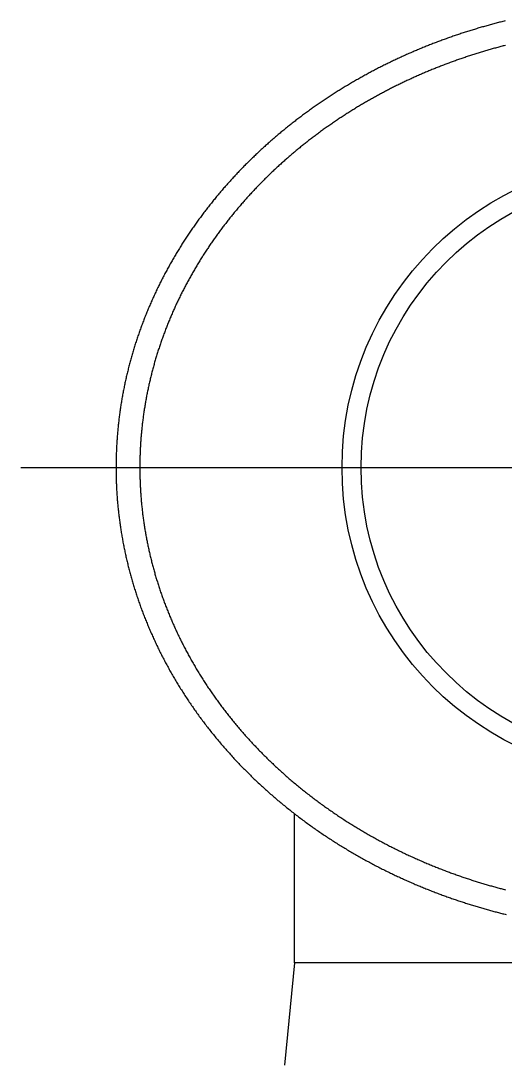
# Model space of a CAD drawing. Extents: x -57 to 65, y -56 to 12.
# Drawn here: x 38.01 to 48.19, y -12.55 to 9.38 of the extents above; entities that cross this region are included whole.
import ezdxf

# ---------------------------------------------------------------- set-up
doc = ezdxf.new("R2010")
doc.units = 0
doc.linetypes.add('CENTER', pattern=[50.8, 31.75, -6.35, 6.35, -6.35])
doc.layers.get('0').update_dxf_attribs({"linetype": 'CONTINUOUS'})
doc.layers.add('CENTER', color=1, linetype='CENTER')

msp = doc.modelspace()

# ---------------------------------------------------------------- linework, layer by layer
at = {"color": 7, "linetype": 'CONTINUOUS'}
for p, q in [((43.758503, -10.4), (43.758503, -7.267221)), ((43.758503, -10.4), (43.551978, -12.547856)), ((58.758503, -10.4), (43.758503, -10.4))]:
    msp.add_line(p, q, dxfattribs=at)
at = {"color": 7}
for points in [[(48.1893, 9.38014, 0), (48.1651, 9.37418, 0), (48.141, 9.36816, 0), (48.1168, 9.3621, 0), (48.0927, 9.35599, 0), (48.0685, 9.34984, 0), (48.0444, 9.34363, 0), (48.0203, 9.33738, 0), (47.9962, 9.33108, 0), (47.9721, 9.32473, 0), (47.9481, 9.31833, 0), (47.924, 9.31189, 0), (47.9, 9.30539, 0), (47.8759, 9.29885, 0), (47.8519, 9.29227, 0), (47.8279, 9.28563, 0), (47.8039, 9.27895, 0), (47.78, 9.27221, 0), (47.756, 9.26543, 0), (47.732, 9.25861, 0), (47.7081, 9.25173, 0), (47.6842, 9.24481, 0), (47.6602, 9.23784, 0), (47.6363, 9.23082, 0), (47.6125, 9.22375, 0), (47.5886, 9.21664, 0), (47.5647, 9.20947, 0), (47.5409, 9.20226, 0), (47.517, 9.19501, 0), (47.4932, 9.1877, 0), (47.4694, 9.18035, 0), (47.4456, 9.17294, 0), (47.4218, 9.16549, 0), (47.3981, 9.158, 0), (47.3743, 9.15045, 0), (47.3506, 9.14286, 0), (47.3269, 9.13521, 0), (47.3032, 9.12752, 0), (47.2795, 9.11979, 0), (47.2558, 9.112, 0), (47.2321, 9.10417, 0), (47.2085, 9.09629, 0), (47.1849, 9.08836, 0), (47.1613, 9.08038, 0), (47.1377, 9.07235, 0), (47.1141, 9.06428, 0), (47.0905, 9.05616, 0), (47.0669, 9.04799, 0), (47.0434, 9.03977, 0), (47.0199, 9.03151, 0), (46.9964, 9.02319, 0), (46.9729, 9.01483, 0), (46.9494, 9.00642, 0), (46.9259, 8.99796, 0), (46.9025, 8.98946, 0), (46.8791, 8.9809, 0), (46.8557, 8.9723, 0), (46.8323, 8.96365, 0), (46.8089, 8.95496, 0), (46.7855, 8.94621, 0), (46.7622, 8.93741, 0), (46.7389, 8.92857, 0), (46.7155, 8.91968, 0), (46.6922, 8.91074, 0), (46.669, 8.90176, 0), (46.6457, 8.89272, 0), (46.6225, 8.88364, 0), (46.5992, 8.87451, 0), (46.576, 8.86533, 0), (46.5528, 8.8561, 0), (46.5297, 8.84682, 0), (46.5065, 8.8375, 0), (46.4834, 8.82812, 0), (46.4602, 8.8187, 0), (46.4371, 8.80923, 0), (46.414, 8.79972, 0), (46.391, 8.79015, 0), (46.3679, 8.78054, 0), (46.3449, 8.77087, 0), (46.3219, 8.76116, 0), (46.2989, 8.7514, 0), (46.2759, 8.7416, 0), (46.253, 8.73174, 0), (46.23, 8.72184, 0), (46.2071, 8.71188, 0), (46.1842, 8.70188, 0), (46.1613, 8.69183, 0), (46.1385, 8.68174, 0), (46.1156, 8.67159, 0), (46.0928, 8.6614, 0), (46.07, 8.65115, 0), (46.0472, 8.64086, 0), (46.0245, 8.63052, 0), (46.0017, 8.62014, 0), (45.979, 8.6097, 0), (45.9563, 8.59922, 0), (45.9336, 8.58868, 0), (45.911, 8.5781, 0), (45.8883, 8.56747, 0), (45.8657, 8.55679, 0), (45.8431, 8.54606, 0), (45.8205, 8.53529, 0), (45.798, 8.52446, 0), (45.7754, 8.51359, 0), (45.7529, 8.50267, 0), (45.7304, 8.4917, 0), (45.708, 8.48068, 0), (45.6855, 8.46962, 0), (45.6631, 8.4585, 0), (45.6407, 8.44734, 0), (45.6183, 8.43613, 0), (45.5959, 8.42486, 0), (45.5736, 8.41355, 0), (45.5513, 8.4022, 0), (45.529, 8.39079, 0), (45.5067, 8.37933, 0), (45.4844, 8.36783, 0), (45.4622, 8.35628, 0), (45.44, 8.34468, 0), (45.4178, 8.33303, 0), (45.3956, 8.32133, 0), (45.3735, 8.30958, 0), (45.3514, 8.29779, 0), (45.3293, 8.28594, 0), (45.3072, 8.27405, 0), (45.2852, 8.26211, 0), (45.2632, 8.25012, 0), (45.2412, 8.23808, 0), (45.2192, 8.22599, 0), (45.1972, 8.21385, 0), (45.1753, 8.20167, 0), (45.1534, 8.18943, 0), (45.1315, 8.17715, 0), (45.1097, 8.16482, 0), (45.0878, 8.15244, 0), (45.066, 8.14002, 0), (45.0443, 8.12754, 0), (45.0225, 8.11502, 0), (45.0008, 8.10245, 0), (44.9791, 8.08983, 0), (44.9574, 8.07716, 0), (44.9358, 8.06444, 0), (44.9142, 8.05168, 0), (44.8926, 8.03887, 0), (44.871, 8.02601, 0), (44.8495, 8.0131, 0), (44.828, 8.00014, 0), (44.8065, 7.98714, 0), (44.785, 7.97409, 0), (44.7636, 7.96099, 0), (44.7422, 7.94784, 0), (44.7208, 7.93465, 0), (44.6995, 7.9214, 0), (44.6782, 7.90811, 0), (44.6569, 7.89477, 0), (44.6356, 7.88139, 0), (44.6144, 7.86796, 0), (44.5932, 7.85447, 0), (44.572, 7.84095, 0), (44.5509, 7.82737, 0), (44.5297, 7.81375, 0), (44.5087, 7.80007, 0), (44.4876, 7.78636, 0), (44.4666, 7.77259, 0), (44.4456, 7.75878, 0), (44.4246, 7.74491, 0), (44.4037, 7.73101, 0), (44.3828, 7.71705, 0), (44.3619, 7.70305, 0), (44.3411, 7.689, 0), (44.3203, 7.6749, 0), (44.2995, 7.66076, 0), (44.2787, 7.64657, 0), (44.258, 7.63233, 0), (44.2373, 7.61804, 0), (44.2167, 7.60371, 0), (44.196, 7.58933, 0), (44.1754, 7.5749, 0), (44.1549, 7.56043, 0), (44.1344, 7.54591, 0), (44.1139, 7.53134, 0), (44.0934, 7.51673, 0), (44.073, 7.50207, 0), (44.0526, 7.48736, 0), (44.0322, 7.47261, 0), (44.0119, 7.45781, 0), (43.9916, 7.44296, 0), (43.9713, 7.42807, 0), (43.9511, 7.41313, 0), (43.9309, 7.39814, 0), (43.9107, 7.38311, 0), (43.8906, 7.36803, 0), (43.8705, 7.3529, 0), (43.8505, 7.33773, 0), (43.8304, 7.32251, 0), (43.8105, 7.30724, 0), (43.7905, 7.29193, 0), (43.7706, 7.27657, 0), (43.7507, 7.26117, 0), (43.7309, 7.24572, 0), (43.711, 7.23022, 0), (43.6913, 7.21468, 0), (43.6715, 7.19909, 0), (43.6518, 7.18345, 0), (43.6322, 7.16777, 0), (43.6125, 7.15205, 0), (43.5929, 7.13627, 0), (43.5734, 7.12045, 0), (43.5538, 7.10459, 0), (43.5344, 7.08868, 0), (43.5149, 7.07272, 0), (43.4955, 7.05672, 0), (43.4761, 7.04068, 0), (43.4568, 7.02458, 0), (43.4375, 7.00845, 0), (43.4182, 6.99226, 0), (43.399, 6.97603, 0), (43.3798, 6.95976, 0), (43.3607, 6.94344, 0), (43.3416, 6.92708, 0), (43.3225, 6.91067, 0), (43.3035, 6.89421, 0), (43.2845, 6.87771, 0), (43.2655, 6.86116, 0), (43.2466, 6.84457, 0), (43.2277, 6.82794, 0), (43.2089, 6.81126, 0), (43.1901, 6.79453, 0), (43.1713, 6.77776, 0), (43.1526, 6.76095, 0), (43.1339, 6.74409, 0), (43.1153, 6.72718, 0), (43.0967, 6.71023, 0), (43.0782, 6.69324, 0), (43.0596, 6.6762, 0), (43.0412, 6.65911, 0), (43.0227, 6.64199, 0), (43.0043, 6.62481, 0), (42.986, 6.6076, 0), (42.9677, 6.59033, 0), (42.9494, 6.57303, 0), (42.9312, 6.55568, 0), (42.913, 6.53828, 0), (42.8948, 6.52084, 0), (42.8767, 6.50336, 0), (42.8587, 6.48583, 0), (42.8406, 6.46826, 0), (42.8227, 6.45065, 0), (42.8047, 6.43299, 0), (42.7868, 6.41528, 0), (42.769, 6.39753, 0), (42.7512, 6.37974, 0), (42.7334, 6.36191, 0), (42.7157, 6.34403, 0), (42.698, 6.3261, 0), (42.6804, 6.30814, 0), (42.6628, 6.29013, 0), (42.6452, 6.27207, 0), (42.6277, 6.25397, 0), (42.6103, 6.23583, 0), (42.5929, 6.21765, 0), (42.5755, 6.19942, 0), (42.5582, 6.18115, 0), (42.5409, 6.16283, 0), (42.5237, 6.14447, 0), (42.5065, 6.12607, 0), (42.4893, 6.10762, 0), (42.4722, 6.08913, 0), (42.4552, 6.0706, 0), (42.4381, 6.05203, 0), (42.4212, 6.03341, 0), (42.4043, 6.01475, 0), (42.3874, 5.99604, 0), (42.3706, 5.9773, 0), (42.3538, 5.95851, 0), (42.337, 5.93967, 0), (42.3203, 5.92079, 0), (42.3037, 5.90188, 0), (42.2871, 5.88291, 0), (42.2706, 5.86391, 0), (42.2541, 5.84486, 0), (42.2376, 5.82577, 0), (42.2212, 5.80664, 0), (42.2048, 5.78746, 0), (42.1885, 5.76824, 0), (42.1722, 5.74898, 0), (42.156, 5.72968, 0), (42.1399, 5.71033, 0), (42.1237, 5.69094, 0), (42.1077, 5.67151, 0), (42.0916, 5.65204, 0), (42.0756, 5.63252, 0), (42.0597, 5.61296, 0), (42.0438, 5.59336, 0), (42.028, 5.57372, 0), (42.0122, 5.55403, 0), (41.9965, 5.53431, 0), (41.9808, 5.51454, 0), (41.9652, 5.49472, 0), (41.9496, 5.47487, 0), (41.934, 5.45498, 0), (41.9185, 5.43504, 0), (41.9031, 5.41506, 0), (41.8877, 5.39504, 0), (41.8724, 5.37497, 0), (41.8571, 5.35487, 0), (41.8419, 5.33472, 0), (41.8267, 5.31453, 0), (41.8115, 5.2943, 0), (41.7965, 5.27403, 0), (41.7814, 5.25371, 0), (41.7664, 5.23336, 0), (41.7515, 5.21296, 0), (41.7366, 5.19252, 0), (41.7218, 5.17204, 0), (41.707, 5.15152, 0), (41.6923, 5.13095, 0), (41.6776, 5.11035, 0), (41.663, 5.0897, 0), (41.6484, 5.06902, 0), (41.6339, 5.04829, 0), (41.6195, 5.02752, 0), (41.605, 5.0067, 0), (41.5907, 4.98585, 0), (41.5764, 4.96496, 0), (41.5621, 4.94402, 0), (41.5479, 4.92305, 0), (41.5338, 4.90203, 0), (41.5197, 4.88097, 0), (41.5057, 4.85987, 0), (41.4917, 4.83873, 0), (41.4777, 4.81755, 0), (41.4639, 4.79633, 0), (41.45, 4.77507, 0), (41.4363, 4.75376, 0), (41.4226, 4.73242, 0), (41.4089, 4.71103, 0), (41.3953, 4.68961, 0), (41.3818, 4.66814, 0), (41.3683, 4.64664, 0), (41.3548, 4.62509, 0), (41.3414, 4.6035, 0), (41.3281, 4.58187, 0), (41.3149, 4.56021, 0), (41.3016, 4.5385, 0), (41.2885, 4.51676, 0), (41.2754, 4.49497, 0), (41.2624, 4.47315, 0), (41.2494, 4.45129, 0), (41.2365, 4.42939, 0), (41.2236, 4.40745, 0), (41.2108, 4.38547, 0), (41.198, 4.36345, 0), (41.1853, 4.3414, 0), (41.1727, 4.31931, 0), (41.1601, 4.29718, 0), (41.1476, 4.27502, 0), (41.1352, 4.25281, 0), (41.1228, 4.23057, 0), (41.1104, 4.2083, 0), (41.0982, 4.18599, 0), (41.0859, 4.16364, 0), (41.0738, 4.14125, 0), (41.0617, 4.11883, 0), (41.0496, 4.09637, 0), (41.0377, 4.07388, 0), (41.0258, 4.05135, 0), (41.0139, 4.02879, 0), (41.0021, 4.00619, 0), (40.9904, 3.98355, 0), (40.9787, 3.96088, 0), (40.9671, 3.93818, 0), (40.9556, 3.91544, 0), (40.9441, 3.89267, 0), (40.9327, 3.86986, 0), (40.9213, 3.84702, 0), (40.91, 3.82415, 0), (40.8988, 3.80124, 0), (40.8876, 3.7783, 0), (40.8765, 3.75533, 0), (40.8655, 3.73232, 0), (40.8545, 3.70928, 0), (40.8436, 3.68621, 0), (40.8327, 3.66311, 0), (40.8219, 3.63997, 0), (40.8112, 3.6168, 0), (40.8006, 3.5936, 0), (40.79, 3.57037, 0), (40.7794, 3.54711, 0), (40.769, 3.52381, 0), (40.7586, 3.50048, 0), (40.7483, 3.47713, 0), (40.738, 3.45374, 0), (40.7278, 3.43032, 0), (40.7177, 3.40687, 0), (40.7076, 3.38339, 0), (40.6976, 3.35988, 0), (40.6877, 3.33634, 0), (40.6778, 3.31278, 0), (40.668, 3.28918, 0), (40.6583, 3.26555, 0), (40.6486, 3.24189, 0), (40.639, 3.21821, 0), (40.6295, 3.19449, 0), (40.62, 3.17075, 0), (40.6106, 3.14698, 0), (40.6013, 3.12318, 0), (40.592, 3.09935, 0), (40.5829, 3.0755, 0), (40.5737, 3.05162, 0), (40.5647, 3.02771, 0), (40.5557, 3.00378, 0), (40.5468, 2.97982, 0), (40.538, 2.95583, 0), (40.5292, 2.93181, 0), (40.5205, 2.90778, 0), (40.5118, 2.88371, 0), (40.5033, 2.85962, 0), (40.4948, 2.83551, 0), (40.4864, 2.81137, 0), (40.478, 2.7872, 0), (40.4697, 2.76301, 0), (40.4615, 2.7388, 0), (40.4534, 2.71456, 0), (40.4453, 2.6903, 0), (40.4373, 2.66602, 0), (40.4294, 2.64171, 0), (40.4215, 2.61738, 0), (40.4137, 2.59303, 0), (40.406, 2.56865, 0), (40.3983, 2.54426, 0), (40.3908, 2.51984, 0), (40.3833, 2.49539, 0), (40.3758, 2.47093, 0), (40.3685, 2.44645, 0), (40.3612, 2.42194, 0), (40.354, 2.39742, 0), (40.3468, 2.37287, 0), (40.3397, 2.3483, 0), (40.3327, 2.32371, 0), (40.3258, 2.29911, 0), (40.3189, 2.27448, 0), (40.3122, 2.24983, 0), (40.3055, 2.22517, 0), (40.2988, 2.20048, 0), (40.2922, 2.17578, 0), (40.2858, 2.15106, 0), (40.2793, 2.12632, 0), (40.273, 2.10156, 0), (40.2667, 2.07678, 0), (40.2605, 2.05199, 0), (40.2544, 2.02718, 0), (40.2483, 2.00235, 0), (40.2423, 1.9775, 0), (40.2364, 1.95264, 0), (40.2306, 1.92776, 0), (40.2249, 1.90287, 0), (40.2192, 1.87796, 0), (40.2136, 1.85303, 0), (40.208, 1.82809, 0), (40.2026, 1.80313, 0), (40.1972, 1.77816, 0), (40.1919, 1.75317, 0), (40.1866, 1.72817, 0), (40.1815, 1.70315, 0), (40.1764, 1.67812, 0), (40.1714, 1.65308, 0), (40.1664, 1.62802, 0), (40.1616, 1.60295, 0), (40.1568, 1.57787, 0), (40.1521, 1.55277, 0), (40.1475, 1.52766, 0), (40.1429, 1.50254, 0), (40.1384, 1.47741, 0), (40.134, 1.45227, 0), (40.1297, 1.42711, 0), (40.1254, 1.40194, 0), (40.1212, 1.37676, 0), (40.1171, 1.35158, 0), (40.1131, 1.32637, 0), (40.1092, 1.30116, 0), (40.1053, 1.27594, 0), (40.1015, 1.25071, 0), (40.0977, 1.22547, 0), (40.0941, 1.20022, 0), (40.0905, 1.17496, 0), (40.087, 1.14969, 0), (40.0836, 1.12441, 0), (40.0802, 1.09912, 0), (40.077, 1.07382, 0), (40.0738, 1.04852, 0), (40.0707, 1.02321, 0), (40.0676, 0.997886, 0), (40.0646, 0.972557, 0), (40.0618, 0.94722, 0), (40.0589, 0.921876, 0), (40.0562, 0.896525, 0), (40.0535, 0.871167, 0), (40.051, 0.845803, 0), (40.0484, 0.820431, 0), (40.046, 0.795054, 0), (40.0436, 0.76967, 0), (40.0414, 0.74428, 0), (40.0392, 0.718885, 0), (40.037, 0.693484, 0), (40.035, 0.668078, 0), (40.033, 0.642667, 0), (40.0311, 0.617251, 0), (40.0293, 0.591831, 0), (40.0275, 0.566406, 0), (40.0259, 0.540977, 0), (40.0243, 0.515544, 0), (40.0227, 0.490107, 0), (40.0213, 0.464666, 0), (40.0199, 0.439223, 0), (40.0187, 0.413776, 0), (40.0174, 0.388326, 0), (40.0163, 0.362873, 0), (40.0153, 0.337418, 0), (40.0143, 0.311961, 0), (40.0134, 0.286501, 0), (40.0125, 0.26104, 0), (40.0118, 0.235577, 0), (40.0111, 0.210113, 0), (40.0105, 0.184647, 0), (40.01, 0.15918, 0), (40.0096, 0.133713, 0), (40.0092, 0.108245, 0), (40.0089, 0.082776, 0), (40.0087, 0.057307, 0), (40.0086, 0.031838, 0), (40.0085, 0.006368, 0), (40.0085, -0.019102, 0), (40.0086, -0.044572, 0), (40.0088, -0.070042, 0), (40.009, -0.095511, 0), (40.0094, -0.120981, 0), (40.0098, -0.14645, 0), (40.0102, -0.171919, 0), (40.0108, -0.197388, 0), (40.0114, -0.222856, 0), (40.0121, -0.248323, 0), (40.0129, -0.27379, 0), (40.0138, -0.299255, 0), (40.0147, -0.32472, 0), (40.0157, -0.350184, 0), (40.0168, -0.375647, 0), (40.018, -0.401108, 0), (40.0193, -0.426568, 0), (40.0206, -0.452027, 0), (40.022, -0.477484, 0), (40.0235, -0.50294, 0), (40.025, -0.528394, 0), (40.0267, -0.553846, 0), (40.0284, -0.579297, 0), (40.0301, -0.604745, 0), (40.032, -0.630192, 0), (40.0339, -0.655636, 0), (40.036, -0.681078, 0), (40.0381, -0.706518, 0), (40.0402, -0.731955, 0), (40.0425, -0.75739, 0), (40.0448, -0.782822, 0), (40.0472, -0.808252, 0), (40.0497, -0.833679, 0), (40.0522, -0.859103, 0), (40.0549, -0.884524, 0), (40.0576, -0.909941, 0), (40.0604, -0.935356, 0), (40.0632, -0.960768, 0), (40.0662, -0.986176, 0), (40.0692, -1.01158, 0), (40.0723, -1.03698, 0), (40.0755, -1.06238, 0), (40.0787, -1.08777, 0), (40.0821, -1.11316, 0), (40.0855, -1.13855, 0), (40.0889, -1.16393, 0), (40.0925, -1.18931, 0), (40.0961, -1.21468, 0), (40.0999, -1.24005, 0), (40.1037, -1.26542, 0), (40.1075, -1.29078, 0), (40.1115, -1.31614, 0), (40.1155, -1.34149, 0), (40.1196, -1.36683, 0), (40.1238, -1.39218, 0), (40.128, -1.41751, 0), (40.1324, -1.44285, 0), (40.1368, -1.46817, 0), (40.1413, -1.4935, 0), (40.1458, -1.51881, 0), (40.1505, -1.54412, 0), (40.1552, -1.56943, 0), (40.16, -1.59473, 0), (40.1649, -1.62002, 0), (40.1698, -1.64531, 0), (40.1749, -1.67059, 0), (40.18, -1.69587, 0), (40.1852, -1.72114, 0), (40.1904, -1.7464, 0), (40.1958, -1.77166, 0), (40.2012, -1.79691, 0), (40.2067, -1.82216, 0), (40.2123, -1.84739, 0), (40.2179, -1.87262, 0), (40.2237, -1.89784, 0), (40.2295, -1.92306, 0), (40.2354, -1.94827, 0), (40.2414, -1.97347, 0), (40.2474, -1.99866, 0), (40.2535, -2.02384, 0), (40.2597, -2.04902, 0), (40.266, -2.07419, 0), (40.2724, -2.09935, 0), (40.2788, -2.1245, 0), (40.2853, -2.14964, 0), (40.2919, -2.17478, 0), (40.2986, -2.1999, 0), (40.3054, -2.22502, 0), (40.3122, -2.25013, 0), (40.3191, -2.27523, 0), (40.3261, -2.30032, 0), (40.3331, -2.3254, 0), (40.3403, -2.35047, 0), (40.3475, -2.37553, 0), (40.3548, -2.40058, 0), (40.3622, -2.42563, 0), (40.3697, -2.45066, 0), (40.3772, -2.47568, 0), (40.3848, -2.50069, 0), (40.3925, -2.52569, 0), (40.4003, -2.55068, 0), (40.4081, -2.57566, 0), (40.4161, -2.60063, 0), (40.4241, -2.62559, 0), (40.4322, -2.65054, 0), (40.4403, -2.67547, 0), (40.4486, -2.7004, 0), (40.4569, -2.72531, 0), (40.4653, -2.75021, 0), (40.4738, -2.7751, 0), (40.4824, -2.79998, 0), (40.491, -2.82485, 0), (40.4997, -2.8497, 0), (40.5086, -2.87455, 0), (40.5174, -2.89938, 0), (40.5264, -2.92419, 0), (40.5354, -2.949, 0), (40.5446, -2.97379, 0), (40.5538, -2.99857, 0), (40.563, -3.02334, 0), (40.5724, -3.04809, 0), (40.5818, -3.07283, 0), (40.5913, -3.09756, 0), (40.6009, -3.12227, 0), (40.6106, -3.14697, 0), (40.6204, -3.17166, 0), (40.6302, -3.19633, 0), (40.6401, -3.22098, 0), (40.6501, -3.24563, 0), (40.6602, -3.27025, 0), (40.6703, -3.29487, 0), (40.6806, -3.31946, 0), (40.6909, -3.34405, 0), (40.7013, -3.36861, 0), (40.7118, -3.39317, 0), (40.7223, -3.4177, 0), (40.7329, -3.44222, 0), (40.7437, -3.46673, 0), (40.7545, -3.49121, 0), (40.7653, -3.51569, 0), (40.7763, -3.54014, 0), (40.7873, -3.56458, 0), (40.7984, -3.589, 0), (40.8096, -3.61341, 0), (40.8209, -3.6378, 0), (40.8322, -3.66217, 0), (40.8437, -3.68652, 0), (40.8552, -3.71086, 0), (40.8668, -3.73517, 0), (40.8784, -3.75947, 0), (40.8902, -3.78375, 0), (40.902, -3.80802, 0), (40.9139, -3.83226, 0), (40.9259, -3.85649, 0), (40.938, -3.8807, 0), (40.9502, -3.90489, 0), (40.9624, -3.92905, 0), (40.9747, -3.9532, 0), (40.9871, -3.97733, 0), (40.9996, -4.00145, 0), (41.0121, -4.02554, 0), (41.0248, -4.04961, 0), (41.0375, -4.07366, 0), (41.0503, -4.09769, 0), (41.0632, -4.1217, 0), (41.0761, -4.14569, 0), (41.0892, -4.16966, 0), (41.1023, -4.19361, 0), (41.1155, -4.21753, 0), (41.1288, -4.24144, 0), (41.1421, -4.26532, 0), (41.1556, -4.28918, 0), (41.1691, -4.31302, 0), (41.1827, -4.33684, 0), (41.1964, -4.36064, 0), (41.2101, -4.38441, 0), (41.224, -4.40817, 0), (41.2379, -4.43189, 0), (41.2519, -4.4556, 0), (41.266, -4.47929, 0), (41.2802, -4.50295, 0), (41.2944, -4.52659, 0), (41.3088, -4.55021, 0), (41.3232, -4.57381, 0), (41.3377, -4.59738, 0), (41.3523, -4.62093, 0), (41.3669, -4.64446, 0), (41.3817, -4.66796, 0), (41.3965, -4.69144, 0), (41.4114, -4.7149, 0), (41.4264, -4.73833, 0), (41.4415, -4.76173, 0), (41.4566, -4.78511, 0), (41.4719, -4.80847, 0), (41.4872, -4.83179, 0), (41.5026, -4.85509, 0), (41.518, -4.87837, 0), (41.5336, -4.90161, 0), (41.5492, -4.92483, 0), (41.5649, -4.94802, 0), (41.5807, -4.97118, 0), (41.5966, -4.99431, 0), (41.6126, -5.01742, 0), (41.6286, -5.04049, 0), (41.6447, -5.06353, 0), (41.6609, -5.08655, 0), (41.6772, -5.10953, 0), (41.6935, -5.13248, 0), (41.7099, -5.15541, 0), (41.7264, -5.1783, 0), (41.743, -5.20115, 0), (41.7597, -5.22398, 0), (41.7764, -5.24677, 0), (41.7932, -5.26953, 0), (41.8101, -5.29226, 0), (41.8271, -5.31495, 0), (41.8441, -5.33761, 0), (41.8613, -5.36023, 0), (41.8785, -5.38282, 0), (41.8957, -5.40538, 0), (41.9131, -5.4279, 0), (41.9305, -5.45038, 0), (41.948, -5.47283, 0), (41.9656, -5.49524, 0), (41.9833, -5.51761, 0), (42.001, -5.53995, 0), (42.0188, -5.56225, 0), (42.0367, -5.58451, 0), (42.0547, -5.60673, 0), (42.0727, -5.62891, 0), (42.0908, -5.65106, 0), (42.109, -5.67316, 0), (42.1273, -5.69523, 0), (42.1456, -5.71726, 0), (42.1641, -5.73924, 0), (42.1826, -5.76119, 0), (42.2011, -5.78309, 0), (42.2198, -5.80495, 0), (42.2385, -5.82677, 0), (42.2572, -5.84855, 0), (42.2761, -5.87028, 0), (42.295, -5.89197, 0), (42.314, -5.91361, 0), (42.3331, -5.9352, 0), (42.3522, -5.95675, 0), (42.3715, -5.97826, 0), (42.3907, -5.99972, 0), (42.4101, -6.02113, 0), (42.4295, -6.04249, 0), (42.449, -6.06381, 0), (42.4685, -6.08508, 0), (42.4882, -6.1063, 0), (42.5079, -6.12748, 0), (42.5276, -6.1486, 0), (42.5474, -6.16968, 0), (42.5673, -6.1907, 0), (42.5873, -6.21168, 0), (42.6073, -6.23261, 0), (42.6274, -6.25349, 0), (42.6476, -6.27431, 0), (42.6678, -6.29509, 0), (42.6881, -6.31581, 0), (42.7084, -6.33648, 0), (42.7288, -6.35711, 0), (42.7493, -6.37767, 0), (42.7698, -6.39819, 0), (42.7904, -6.41865, 0), (42.8111, -6.43906, 0), (42.8318, -6.45942, 0), (42.8525, -6.47972, 0), (42.8734, -6.49997, 0), (42.8943, -6.52017, 0), (42.9152, -6.54031, 0), (42.9363, -6.56039, 0), (42.9573, -6.58042, 0), (42.9785, -6.60039, 0), (42.9997, -6.62031, 0), (43.0209, -6.64017, 0), (43.0422, -6.65998, 0), (43.0636, -6.67972, 0), (43.085, -6.69941, 0), (43.1065, -6.71904, 0), (43.128, -6.73862, 0), (43.1496, -6.75813, 0), (43.1712, -6.77759, 0), (43.1929, -6.79699, 0), (43.2147, -6.81633, 0), (43.2365, -6.83561, 0), (43.2583, -6.85482, 0), (43.2802, -6.87398, 0), (43.3022, -6.89308, 0), (43.3242, -6.91212, 0), (43.3463, -6.93109, 0), (43.3684, -6.95001, 0), (43.3905, -6.96886, 0), (43.4128, -6.98765, 0), (43.435, -7.00638, 0), (43.4573, -7.02504, 0), (43.4797, -7.04364, 0), (43.5021, -7.06218, 0), (43.5246, -7.08065, 0), (43.5471, -7.09906, 0), (43.5696, -7.11741, 0), (43.5922, -7.13569, 0), (43.6149, -7.15391, 0), (43.6376, -7.17207, 0), (43.6603, -7.19016, 0), (43.6831, -7.20818, 0), (43.7059, -7.22614, 0), (43.7288, -7.24404, 0), (43.7517, -7.26187, 0), (43.7746, -7.27964, 0), (43.7976, -7.29734, 0), (43.8207, -7.31497, 0), (43.8438, -7.33254, 0), (43.8669, -7.35005, 0), (43.89, -7.36749, 0), (43.9132, -7.38486, 0), (43.9365, -7.40217, 0), (43.9597, -7.41941, 0), (43.983, -7.43658, 0), (44.0064, -7.45369, 0), (44.0298, -7.47073, 0), (44.0532, -7.48771, 0), (44.0767, -7.50461, 0), (44.1002, -7.52146, 0), (44.1237, -7.53823, 0), (44.1473, -7.55494, 0), (44.1709, -7.57157, 0), (44.1945, -7.58815, 0), (44.2182, -7.60465, 0), (44.2419, -7.62109, 0), (44.2656, -7.63745, 0), (44.2893, -7.65375, 0), (44.3131, -7.66999, 0), (44.337, -7.68615, 0), (44.3608, -7.70224, 0), (44.3847, -7.71827, 0), (44.4086, -7.73423, 0), (44.4326, -7.75011, 0), (44.4565, -7.76593, 0), (44.4805, -7.78168, 0), (44.5045, -7.79736, 0), (44.5286, -7.81297, 0), (44.5527, -7.82852, 0), (44.5768, -7.84399, 0), (44.6009, -7.85939, 0), (44.6251, -7.87472, 0), (44.6492, -7.88998, 0), (44.6734, -7.90517, 0), (44.6977, -7.92029, 0), (44.7219, -7.93534, 0), (44.7462, -7.95032, 0), (44.7705, -7.96523, 0), (44.7948, -7.98007, 0), (44.8191, -7.99483, 0), (44.8435, -8.00953, 0), (44.8679, -8.02415, 0), (44.8923, -8.0387, 0), (44.9167, -8.05318, 0), (44.9411, -8.06759, 0), (44.9656, -8.08193, 0), (44.99, -8.09619, 0), (45.0145, -8.11039, 0), (45.039, -8.12451, 0), (45.0635, -8.13856, 0), (45.088, -8.15254, 0), (45.1126, -8.16645, 0), (45.1371, -8.18029, 0), (45.1617, -8.19406, 0), (45.1863, -8.20776, 0), (45.2109, -8.22138, 0), (45.2355, -8.23494, 0), (45.2601, -8.24842, 0), (45.2848, -8.26184, 0), (45.3094, -8.27518, 0), (45.3341, -8.28845, 0), (45.3587, -8.30166, 0), (45.3834, -8.31479, 0), (45.4081, -8.32785, 0), (45.4328, -8.34084, 0), (45.4575, -8.35376, 0), (45.4822, -8.36662, 0), (45.5069, -8.3794, 0), (45.5317, -8.39211, 0), (45.5564, -8.40475, 0), (45.5812, -8.41732, 0), (45.6059, -8.42982, 0), (45.6307, -8.44225, 0), (45.6554, -8.45461, 0), (45.6802, -8.46691, 0), (45.705, -8.47913, 0), (45.7297, -8.49128, 0), (45.7545, -8.50337, 0), (45.7793, -8.51538, 0), (45.8041, -8.52732, 0), (45.8289, -8.5392, 0), (45.8537, -8.551, 0), (45.8784, -8.56274, 0), (45.9032, -8.57441, 0), (45.928, -8.58601, 0), (45.9528, -8.59754, 0), (45.9776, -8.609, 0), (46.0024, -8.62039, 0), (46.0272, -8.63171, 0), (46.052, -8.64296, 0), (46.0768, -8.65415, 0), (46.1016, -8.66527, 0), (46.1263, -8.67631, 0), (46.1511, -8.68729, 0), (46.1759, -8.6982, 0), (46.2007, -8.70905, 0), (46.2254, -8.71982, 0), (46.2502, -8.73052, 0), (46.275, -8.74116, 0), (46.2997, -8.75173, 0), (46.3244, -8.76223, 0), (46.3492, -8.77266, 0), (46.3739, -8.78303, 0), (46.3986, -8.79333, 0), (46.4234, -8.80355, 0), (46.4481, -8.81372, 0), (46.4728, -8.82381, 0), (46.4975, -8.83384, 0), (46.5222, -8.8438, 0), (46.5469, -8.8537, 0), (46.5715, -8.86353, 0), (46.5962, -8.8733, 0), (46.6209, -8.883, 0), (46.6456, -8.89263, 0), (46.6702, -8.9022, 0), (46.6949, -8.91171, 0), (46.7195, -8.92115, 0), (46.7441, -8.93053, 0), (46.7688, -8.93984, 0), (46.7934, -8.94908, 0), (46.818, -8.95827, 0), (46.8426, -8.96738, 0), (46.8671, -8.97644, 0), (46.8917, -8.98543, 0), (46.9162, -8.99435, 0), (46.9408, -9.00322, 0), (46.9653, -9.01201, 0), (46.9898, -9.02075, 0), (47.0143, -9.02942, 0), (47.0388, -9.03803, 0), (47.0632, -9.04657, 0), (47.0877, -9.05505, 0), (47.1121, -9.06347, 0), (47.1365, -9.07183, 0), (47.1609, -9.08012, 0), (47.1853, -9.08835, 0), (47.2096, -9.09652, 0), (47.234, -9.10463, 0), (47.2583, -9.11267, 0), (47.2826, -9.12065, 0), (47.3069, -9.12857, 0), (47.3311, -9.13643, 0), (47.3553, -9.14423, 0), (47.3795, -9.15196, 0), (47.4037, -9.15963, 0), (47.4279, -9.16725, 0), (47.452, -9.1748, 0), (47.4761, -9.18228, 0), (47.5002, -9.18971, 0), (47.5243, -9.19708, 0), (47.5483, -9.20439, 0), (47.5723, -9.21163, 0), (47.5963, -9.21882, 0), (47.6202, -9.22594, 0), (47.6441, -9.23301, 0), (47.668, -9.24001, 0), (47.6919, -9.24695, 0), (47.7157, -9.25384, 0), (47.7395, -9.26066, 0), (47.7633, -9.26743, 0), (47.787, -9.27413, 0), (47.8107, -9.28078, 0), (47.8344, -9.28736, 0), (47.858, -9.29389, 0), (47.8816, -9.30036, 0), (47.9052, -9.30677, 0), (47.9287, -9.31312, 0), (47.9522, -9.31941, 0), (47.9757, -9.32564, 0), (47.9991, -9.33182, 0), (48.0225, -9.33793, 0), (48.0459, -9.34399, 0), (48.0692, -9.34999, 0), (48.0925, -9.35593, 0), (48.1157, -9.36181, 0), (48.1389, -9.36764, 0), (48.162, -9.37341, 0), (48.1852, -9.37912, 0), (48.2082, -9.38477, 0)], [(48.1927, 8.86548, 0), (48.1695, 8.85953, 0), (48.1464, 8.85352, 0), (48.1232, 8.84747, 0), (48.1001, 8.84137, 0), (48.077, 8.83523, 0), (48.0539, 8.82904, 0), (48.0308, 8.82281, 0), (48.0077, 8.81653, 0), (47.9847, 8.8102, 0), (47.9616, 8.80383, 0), (47.9386, 8.79742, 0), (47.9156, 8.79095, 0), (47.8926, 8.78445, 0), (47.8696, 8.77789, 0), (47.8466, 8.77129, 0), (47.8236, 8.76464, 0), (47.8006, 8.75795, 0), (47.7777, 8.75121, 0), (47.7548, 8.74443, 0), (47.7319, 8.7376, 0), (47.7089, 8.73073, 0), (47.6861, 8.72381, 0), (47.6632, 8.71684, 0), (47.6403, 8.70983, 0), (47.6175, 8.70277, 0), (47.5946, 8.69566, 0), (47.5718, 8.68851, 0), (47.549, 8.68132, 0), (47.5262, 8.67407, 0), (47.5034, 8.66679, 0), (47.4807, 8.65945, 0), (47.4579, 8.65207, 0), (47.4352, 8.64465, 0), (47.4125, 8.63718, 0), (47.3898, 8.62966, 0), (47.3671, 8.6221, 0), (47.3444, 8.61449, 0), (47.3217, 8.60684, 0), (47.2991, 8.59914, 0), (47.2765, 8.59139, 0), (47.2539, 8.5836, 0), (47.2313, 8.57576, 0), (47.2087, 8.56788, 0), (47.1861, 8.55995, 0), (47.1636, 8.55197, 0), (47.141, 8.54395, 0), (47.1185, 8.53588, 0), (47.096, 8.52777, 0), (47.0735, 8.51961, 0), (47.051, 8.51141, 0), (47.0286, 8.50316, 0), (47.0061, 8.49486, 0), (46.9837, 8.48652, 0), (46.9613, 8.47813, 0), (46.9389, 8.46969, 0), (46.9165, 8.46121, 0), (46.8942, 8.45269, 0), (46.8719, 8.44411, 0), (46.8495, 8.4355, 0), (46.8272, 8.42683, 0), (46.8049, 8.41812, 0), (46.7827, 8.40937, 0), (46.7604, 8.40056, 0), (46.7382, 8.39171, 0), (46.7159, 8.38282, 0), (46.6937, 8.37388, 0), (46.6716, 8.36489, 0), (46.6494, 8.35586, 0), (46.6272, 8.34678, 0), (46.6051, 8.33766, 0), (46.583, 8.32849, 0), (46.5609, 8.31927, 0), (46.5388, 8.31001, 0), (46.5168, 8.3007, 0), (46.4947, 8.29135, 0), (46.4727, 8.28195, 0), (46.4507, 8.2725, 0), (46.4287, 8.26301, 0), (46.4068, 8.25347, 0), (46.3848, 8.24389, 0), (46.3629, 8.23426, 0), (46.341, 8.22458, 0), (46.3191, 8.21486, 0), (46.2972, 8.20509, 0), (46.2754, 8.19527, 0), (46.2536, 8.18541, 0), (46.2317, 8.17551, 0), (46.21, 8.16555, 0), (46.1882, 8.15555, 0), (46.1664, 8.14551, 0), (46.1447, 8.13542, 0), (46.123, 8.12528, 0), (46.1013, 8.1151, 0), (46.0796, 8.10487, 0), (46.058, 8.09459, 0), (46.0364, 8.08427, 0), (46.0148, 8.0739, 0), (45.9932, 8.06349, 0), (45.9716, 8.05303, 0), (45.9501, 8.04252, 0), (45.9285, 8.03197, 0), (45.907, 8.02137, 0), (45.8856, 8.01073, 0), (45.8641, 8.00004, 0), (45.8427, 7.9893, 0), (45.8213, 7.97852, 0), (45.7999, 7.96769, 0), (45.7785, 7.95681, 0), (45.7571, 7.94589, 0), (45.7358, 7.93493, 0), (45.7145, 7.92391, 0), (45.6932, 7.91285, 0), (45.672, 7.90175, 0), (45.6507, 7.89059, 0), (45.6295, 7.8794, 0), (45.6083, 7.86815, 0), (45.5872, 7.85686, 0), (45.566, 7.84552, 0), (45.5449, 7.83414, 0), (45.5238, 7.82271, 0), (45.5027, 7.81124, 0), (45.4817, 7.79972, 0), (45.4606, 7.78815, 0), (45.4396, 7.77654, 0), (45.4186, 7.76488, 0), (45.3977, 7.75317, 0), (45.3767, 7.74142, 0), (45.3558, 7.72962, 0), (45.335, 7.71778, 0), (45.3141, 7.70589, 0), (45.2933, 7.69396, 0), (45.2725, 7.68198, 0), (45.2517, 7.66995, 0), (45.2309, 7.65788, 0), (45.2102, 7.64576, 0), (45.1895, 7.6336, 0), (45.1688, 7.62139, 0), (45.1482, 7.60914, 0), (45.1275, 7.59684, 0), (45.1069, 7.5845, 0), (45.0864, 7.57211, 0), (45.0658, 7.55967, 0), (45.0453, 7.54719, 0), (45.0248, 7.53467, 0), (45.0044, 7.5221, 0), (44.9839, 7.50948, 0), (44.9635, 7.49682, 0), (44.9432, 7.48411, 0), (44.9228, 7.47136, 0), (44.9025, 7.45857, 0), (44.8822, 7.44573, 0), (44.8619, 7.43284, 0), (44.8417, 7.41991, 0), (44.8215, 7.40693, 0), (44.8013, 7.39391, 0), (44.7811, 7.38085, 0), (44.761, 7.36774, 0), (44.7409, 7.35458, 0), (44.7209, 7.34138, 0), (44.7008, 7.32814, 0), (44.6808, 7.31485, 0), (44.6609, 7.30152, 0), (44.6409, 7.28814, 0), (44.621, 7.27472, 0), (44.6011, 7.26125, 0), (44.5813, 7.24774, 0), (44.5615, 7.23418, 0), (44.5417, 7.22058, 0), (44.5219, 7.20694, 0), (44.5022, 7.19325, 0), (44.4825, 7.17952, 0), (44.4628, 7.16574, 0), (44.4432, 7.15192, 0), (44.4236, 7.13805, 0), (44.404, 7.12414, 0), (44.3845, 7.11019, 0), (44.365, 7.09619, 0), (44.3455, 7.08215, 0), (44.3261, 7.06806, 0), (44.3067, 7.05393, 0), (44.2873, 7.03976, 0), (44.2679, 7.02554, 0), (44.2486, 7.01128, 0), (44.2294, 6.99698, 0), (44.2101, 6.98263, 0), (44.1909, 6.96824, 0), (44.1717, 6.9538, 0), (44.1526, 6.93932, 0), (44.1335, 6.9248, 0), (44.1144, 6.91023, 0), (44.0954, 6.89562, 0), (44.0764, 6.88097, 0), (44.0574, 6.86627, 0), (44.0385, 6.85153, 0), (44.0196, 6.83675, 0), (44.0007, 6.82192, 0), (43.9819, 6.80705, 0), (43.9631, 6.79214, 0), (43.9443, 6.77718, 0), (43.9256, 6.76218, 0), (43.9069, 6.74714, 0), (43.8882, 6.73205, 0), (43.8696, 6.71692, 0), (43.851, 6.70175, 0), (43.8325, 6.68654, 0), (43.814, 6.67128, 0), (43.7955, 6.65598, 0), (43.7771, 6.64064, 0), (43.7587, 6.62525, 0), (43.7403, 6.60983, 0), (43.722, 6.59436, 0), (43.7037, 6.57884, 0), (43.6855, 6.56329, 0), (43.6672, 6.54769, 0), (43.6491, 6.53205, 0), (43.6309, 6.51637, 0), (43.6128, 6.50065, 0), (43.5948, 6.48488, 0), (43.5768, 6.46907, 0), (43.5588, 6.45322, 0), (43.5408, 6.43733, 0), (43.5229, 6.42139, 0), (43.505, 6.40542, 0), (43.4872, 6.3894, 0), (43.4694, 6.37334, 0), (43.4517, 6.35723, 0), (43.434, 6.34109, 0), (43.4163, 6.3249, 0), (43.3986, 6.30868, 0), (43.3811, 6.29241, 0), (43.3635, 6.2761, 0), (43.346, 6.25974, 0), (43.3285, 6.24335, 0), (43.3111, 6.22691, 0), (43.2937, 6.21044, 0), (43.2763, 6.19392, 0), (43.259, 6.17736, 0), (43.2417, 6.16076, 0), (43.2245, 6.14412, 0), (43.2073, 6.12743, 0), (43.1902, 6.11071, 0), (43.173, 6.09394, 0), (43.156, 6.07714, 0), (43.1389, 6.06029, 0), (43.122, 6.0434, 0), (43.105, 6.02647, 0), (43.0881, 6.0095, 0), (43.0713, 5.99249, 0), (43.0544, 5.97544, 0), (43.0377, 5.95835, 0), (43.0209, 5.94121, 0), (43.0042, 5.92404, 0), (42.9876, 5.90682, 0), (42.971, 5.88957, 0), (42.9544, 5.87227, 0), (42.9379, 5.85494, 0), (42.9214, 5.83756, 0), (42.905, 5.82015, 0), (42.8886, 5.80269, 0), (42.8723, 5.78519, 0), (42.8559, 5.76765, 0), (42.8397, 5.75008, 0), (42.8235, 5.73246, 0), (42.8073, 5.7148, 0), (42.7912, 5.6971, 0), (42.7751, 5.67936, 0), (42.7591, 5.66159, 0), (42.7431, 5.64377, 0), (42.7271, 5.62591, 0), (42.7112, 5.60801, 0), (42.6953, 5.59008, 0), (42.6795, 5.5721, 0), (42.6638, 5.55408, 0), (42.648, 5.53603, 0), (42.6324, 5.51793, 0), (42.6167, 5.49979, 0), (42.6011, 5.48162, 0), (42.5856, 5.4634, 0), (42.5701, 5.44515, 0), (42.5547, 5.42685, 0), (42.5392, 5.40852, 0), (42.5239, 5.39015, 0), (42.5086, 5.37174, 0), (42.4933, 5.35329, 0), (42.4781, 5.3348, 0), (42.4629, 5.31627, 0), (42.4478, 5.2977, 0), (42.4327, 5.27909, 0), (42.4177, 5.26044, 0), (42.4027, 5.24175, 0), (42.3878, 5.22303, 0), (42.3729, 5.20427, 0), (42.358, 5.18546, 0), (42.3432, 5.16662, 0), (42.3285, 5.14774, 0), (42.3138, 5.12882, 0), (42.2992, 5.10986, 0), (42.2846, 5.09086, 0), (42.27, 5.07183, 0), (42.2555, 5.05275, 0), (42.241, 5.03364, 0), (42.2266, 5.01449, 0), (42.2123, 4.9953, 0), (42.198, 4.97607, 0), (42.1837, 4.9568, 0), (42.1695, 4.93749, 0), (42.1553, 4.91815, 0), (42.1412, 4.89877, 0), (42.1272, 4.87935, 0), (42.1132, 4.85989, 0), (42.0992, 4.84039, 0), (42.0853, 4.82085, 0), (42.0714, 4.80128, 0), (42.0576, 4.78167, 0), (42.0439, 4.76202, 0), (42.0301, 4.74233, 0), (42.0165, 4.7226, 0), (42.0029, 4.70284, 0), (41.9893, 4.68304, 0), (41.9758, 4.6632, 0), (41.9624, 4.64332, 0), (41.949, 4.6234, 0), (41.9356, 4.60345, 0), (41.9223, 4.58346, 0), (41.9091, 4.56343, 0), (41.8959, 4.54336, 0), (41.8827, 4.52326, 0), (41.8696, 4.50312, 0), (41.8566, 4.48294, 0), (41.8436, 4.46272, 0), (41.8307, 4.44247, 0), (41.8178, 4.42218, 0), (41.8049, 4.40185, 0), (41.7922, 4.38148, 0), (41.7794, 4.36108, 0), (41.7668, 4.34064, 0), (41.7542, 4.32016, 0), (41.7416, 4.29965, 0), (41.7291, 4.2791, 0), (41.7166, 4.25852, 0), (41.7042, 4.2379, 0), (41.6919, 4.21724, 0), (41.6796, 4.19655, 0), (41.6674, 4.17582, 0), (41.6552, 4.15506, 0), (41.6431, 4.13426, 0), (41.631, 4.11343, 0), (41.619, 4.09256, 0), (41.6071, 4.07166, 0), (41.5952, 4.05072, 0), (41.5833, 4.02975, 0), (41.5715, 4.00875, 0), (41.5598, 3.98771, 0), (41.5481, 3.96664, 0), (41.5365, 3.94553, 0), (41.525, 3.92439, 0), (41.5135, 3.90322, 0), (41.502, 3.88202, 0), (41.4907, 3.86078, 0), (41.4793, 3.83951, 0), (41.4681, 3.81821, 0), (41.4569, 3.79687, 0), (41.4457, 3.7755, 0), (41.4346, 3.7541, 0), (41.4236, 3.73267, 0), (41.4126, 3.71121, 0), (41.4017, 3.68972, 0), (41.3909, 3.66819, 0), (41.3801, 3.64663, 0), (41.3693, 3.62505, 0), (41.3587, 3.60343, 0), (41.348, 3.58178, 0), (41.3375, 3.5601, 0), (41.327, 3.53839, 0), (41.3166, 3.51665, 0), (41.3062, 3.49488, 0), (41.2959, 3.47308, 0), (41.2856, 3.45126, 0), (41.2754, 3.4294, 0), (41.2653, 3.40751, 0), (41.2552, 3.38559, 0), (41.2452, 3.36365, 0), (41.2353, 3.34168, 0), (41.2254, 3.31967, 0), (41.2156, 3.29764, 0), (41.2058, 3.27558, 0), (41.1961, 3.2535, 0), (41.1865, 3.23138, 0), (41.1769, 3.20924, 0), (41.1674, 3.18707, 0), (41.158, 3.16487, 0), (41.1486, 3.14265, 0), (41.1393, 3.1204, 0), (41.1301, 3.09812, 0), (41.1209, 3.07582, 0), (41.1117, 3.05349, 0), (41.1027, 3.03113, 0), (41.0937, 3.00874, 0), (41.0848, 2.98634, 0), (41.0759, 2.9639, 0), (41.0671, 2.94144, 0), (41.0584, 2.91896, 0), (41.0497, 2.89645, 0), (41.0411, 2.87391, 0), (41.0326, 2.85135, 0), (41.0241, 2.82877, 0), (41.0157, 2.80616, 0), (41.0073, 2.78353, 0), (40.9991, 2.76088, 0), (40.9908, 2.7382, 0), (40.9827, 2.7155, 0), (40.9746, 2.69278, 0), (40.9666, 2.67003, 0), (40.9587, 2.64726, 0), (40.9508, 2.62447, 0), (40.943, 2.60166, 0), (40.9352, 2.57882, 0), (40.9275, 2.55596, 0), (40.9199, 2.53309, 0), (40.9124, 2.51019, 0), (40.9049, 2.48727, 0), (40.8975, 2.46433, 0), (40.8902, 2.44137, 0), (40.8829, 2.41838, 0), (40.8757, 2.39538, 0), (40.8685, 2.37236, 0), (40.8614, 2.34932, 0), (40.8544, 2.32626, 0), (40.8475, 2.30318, 0), (40.8406, 2.28008, 0), (40.8338, 2.25696, 0), (40.8271, 2.23382, 0), (40.8204, 2.21067, 0), (40.8138, 2.1875, 0), (40.8073, 2.1643, 0), (40.8008, 2.1411, 0), (40.7944, 2.11787, 0), (40.7881, 2.09463, 0), (40.7818, 2.07136, 0), (40.7757, 2.04809, 0), (40.7695, 2.02479, 0), (40.7635, 2.00148, 0), (40.7575, 1.97815, 0), (40.7516, 1.95481, 0), (40.7458, 1.93145, 0), (40.74, 1.90808, 0), (40.7343, 1.88469, 0), (40.7287, 1.86128, 0), (40.7231, 1.83786, 0), (40.7176, 1.81443, 0), (40.7122, 1.79098, 0), (40.7068, 1.76751, 0), (40.7015, 1.74403, 0), (40.6963, 1.72054, 0), (40.6912, 1.69704, 0), (40.6861, 1.67352, 0), (40.6811, 1.64998, 0), (40.6762, 1.62644, 0), (40.6713, 1.60288, 0), (40.6665, 1.57931, 0), (40.6618, 1.55573, 0), (40.6572, 1.53213, 0), (40.6526, 1.50853, 0), (40.6481, 1.48491, 0), (40.6436, 1.46128, 0), (40.6393, 1.43764, 0), (40.635, 1.41398, 0), (40.6308, 1.39032, 0), (40.6266, 1.36665, 0), (40.6225, 1.34297, 0), (40.6185, 1.31927, 0), (40.6146, 1.29557, 0), (40.6107, 1.27185, 0), (40.6069, 1.24813, 0), (40.6032, 1.2244, 0), (40.5996, 1.20066, 0), (40.596, 1.17691, 0), (40.5925, 1.15315, 0), (40.589, 1.12938, 0), (40.5857, 1.1056, 0), (40.5824, 1.08182, 0), (40.5792, 1.05802, 0), (40.576, 1.03422, 0), (40.5729, 1.01041, 0), (40.5699, 0.986597, 0), (40.567, 0.962774, 0), (40.5641, 0.938943, 0), (40.5613, 0.915105, 0), (40.5586, 0.891261, 0), (40.556, 0.86741, 0), (40.5534, 0.843552, 0), (40.5509, 0.819689, 0), (40.5484, 0.795819, 0), (40.5461, 0.771943, 0), (40.5438, 0.748062, 0), (40.5416, 0.724176, 0), (40.5394, 0.700284, 0), (40.5373, 0.676387, 0), (40.5353, 0.652485, 0), (40.5334, 0.628579, 0), (40.5315, 0.604668, 0), (40.5298, 0.580753, 0), (40.528, 0.556834, 0), (40.5264, 0.53291, 0), (40.5248, 0.508984, 0), (40.5233, 0.485053, 0), (40.5219, 0.461119, 0), (40.5205, 0.437182, 0), (40.5193, 0.413242, 0), (40.5181, 0.3893, 0), (40.5169, 0.365354, 0), (40.5158, 0.341407, 0), (40.5149, 0.317457, 0), (40.5139, 0.293505, 0), (40.5131, 0.269551, 0), (40.5123, 0.245596, 0), (40.5116, 0.221639, 0), (40.511, 0.197681, 0), (40.5104, 0.173722, 0), (40.5099, 0.149762, 0), (40.5095, 0.125801, 0), (40.5092, 0.10184, 0), (40.5089, 0.077878, 0), (40.5087, 0.053916, 0), (40.5086, 0.029954, 0), (40.5085, 0.005991, 0), (40.5085, -0.017971, 0), (40.5086, -0.041934, 0), (40.5088, -0.065897, 0), (40.509, -0.08986, 0), (40.5093, -0.113823, 0), (40.5097, -0.137785, 0), (40.5101, -0.161747, 0), (40.5107, -0.185709, 0), (40.5113, -0.20967, 0), (40.5119, -0.233631, 0), (40.5127, -0.257592, 0), (40.5135, -0.281551, 0), (40.5144, -0.30551, 0), (40.5153, -0.329468, 0), (40.5163, -0.353425, 0), (40.5174, -0.377381, 0), (40.5186, -0.401336, 0), (40.5199, -0.42529, 0), (40.5212, -0.449243, 0), (40.5226, -0.473194, 0), (40.524, -0.497144, 0), (40.5256, -0.521093, 0), (40.5272, -0.54504, 0), (40.5289, -0.568985, 0), (40.5306, -0.592929, 0), (40.5324, -0.616871, 0), (40.5343, -0.640811, 0), (40.5363, -0.664749, 0), (40.5384, -0.688685, 0), (40.5405, -0.71262, 0), (40.5427, -0.736552, 0), (40.5449, -0.760481, 0), (40.5473, -0.784409, 0), (40.5497, -0.808334, 0), (40.5521, -0.832257, 0), (40.5547, -0.856177, 0), (40.5573, -0.880094, 0), (40.56, -0.904009, 0), (40.5628, -0.927921, 0), (40.5656, -0.951831, 0), (40.5685, -0.975737, 0), (40.5715, -0.99964, 0), (40.5746, -1.02354, 0), (40.5777, -1.04744, 0), (40.5809, -1.07133, 0), (40.5842, -1.09522, 0), (40.5876, -1.11911, 0), (40.591, -1.14299, 0), (40.5945, -1.16687, 0), (40.598, -1.19075, 0), (40.6017, -1.21462, 0), (40.6054, -1.23849, 0), (40.6092, -1.26236, 0), (40.6131, -1.28622, 0), (40.617, -1.31008, 0), (40.621, -1.33393, 0), (40.6251, -1.35778, 0), (40.6292, -1.38162, 0), (40.6335, -1.40546, 0), (40.6378, -1.4293, 0), (40.6421, -1.45313, 0), (40.6466, -1.47696, 0), (40.6511, -1.50078, 0), (40.6557, -1.5246, 0), (40.6604, -1.54841, 0), (40.6651, -1.57222, 0), (40.6699, -1.59602, 0), (40.6748, -1.61982, 0), (40.6798, -1.64361, 0), (40.6848, -1.6674, 0), (40.6899, -1.69118, 0), (40.6951, -1.71496, 0), (40.7003, -1.73872, 0), (40.7057, -1.76249, 0), (40.7111, -1.78625, 0), (40.7165, -1.81, 0), (40.7221, -1.83374, 0), (40.7277, -1.85748, 0), (40.7334, -1.88121, 0), (40.7392, -1.90494, 0), (40.745, -1.92866, 0), (40.7509, -1.95237, 0), (40.7569, -1.97607, 0), (40.763, -1.99977, 0), (40.7691, -2.02346, 0), (40.7754, -2.04714, 0), (40.7816, -2.07082, 0), (40.788, -2.09449, 0), (40.7944, -2.11815, 0), (40.801, -2.1418, 0), (40.8075, -2.16545, 0), (40.8142, -2.18908, 0), (40.8209, -2.21271, 0), (40.8277, -2.23633, 0), (40.8346, -2.25994, 0), (40.8416, -2.28355, 0), (40.8486, -2.30714, 0), (40.8557, -2.33073, 0), (40.8629, -2.35431, 0), (40.8702, -2.37788, 0), (40.8775, -2.40144, 0), (40.8849, -2.42499, 0), (40.8924, -2.44853, 0), (40.8999, -2.47206, 0), (40.9076, -2.49559, 0), (40.9153, -2.5191, 0), (40.923, -2.5426, 0), (40.9309, -2.5661, 0), (40.9388, -2.58958, 0), (40.9468, -2.61306, 0), (40.9549, -2.63652, 0), (40.9631, -2.65998, 0), (40.9713, -2.68342, 0), (40.9796, -2.70685, 0), (40.988, -2.73027, 0), (40.9964, -2.75369, 0), (41.005, -2.77709, 0), (41.0136, -2.80048, 0), (41.0222, -2.82386, 0), (41.031, -2.84723, 0), (41.0398, -2.87058, 0), (41.0487, -2.89393, 0), (41.0577, -2.91726, 0), (41.0668, -2.94058, 0), (41.0759, -2.96389, 0), (41.0851, -2.98719, 0), (41.0944, -3.01048, 0), (41.1037, -3.03375, 0), (41.1132, -3.05701, 0), (41.1227, -3.08026, 0), (41.1323, -3.10349, 0), (41.1419, -3.12671, 0), (41.1517, -3.14992, 0), (41.1615, -3.17312, 0), (41.1714, -3.1963, 0), (41.1813, -3.21947, 0), (41.1914, -3.24262, 0), (41.2015, -3.26576, 0), (41.2117, -3.28889, 0), (41.222, -3.312, 0), (41.2323, -3.3351, 0), (41.2427, -3.35818, 0), (41.2532, -3.38125, 0), (41.2638, -3.40431, 0), (41.2744, -3.42734, 0), (41.2852, -3.45037, 0), (41.296, -3.47338, 0), (41.3068, -3.49637, 0), (41.3178, -3.51935, 0), (41.3288, -3.54231, 0), (41.3399, -3.56525, 0), (41.3511, -3.58818, 0), (41.3624, -3.6111, 0), (41.3737, -3.63399, 0), (41.3851, -3.65687, 0), (41.3966, -3.67974, 0), (41.4082, -3.70258, 0), (41.4198, -3.72541, 0), (41.4315, -3.74822, 0), (41.4433, -3.77102, 0), (41.4552, -3.7938, 0), (41.4671, -3.81656, 0), (41.4792, -3.8393, 0), (41.4913, -3.86202, 0), (41.5034, -3.88473, 0), (41.5157, -3.90742, 0), (41.528, -3.93009, 0), (41.5404, -3.95274, 0), (41.5529, -3.97537, 0), (41.5655, -3.99798, 0), (41.5781, -4.02058, 0), (41.5908, -4.04315, 0), (41.6036, -4.06571, 0), (41.6165, -4.08825, 0), (41.6295, -4.11076, 0), (41.6425, -4.13326, 0), (41.6556, -4.15574, 0), (41.6688, -4.17819, 0), (41.682, -4.20063, 0), (41.6954, -4.22305, 0), (41.7088, -4.24545, 0), (41.7223, -4.26783, 0), (41.7358, -4.29019, 0), (41.7495, -4.31253, 0), (41.7632, -4.33485, 0), (41.777, -4.35715, 0), (41.7909, -4.37942, 0), (41.8049, -4.40168, 0), (41.8189, -4.42392, 0), (41.833, -4.44613, 0), (41.8472, -4.46832, 0), (41.8615, -4.49049, 0), (41.8759, -4.51264, 0), (41.8903, -4.53476, 0), (41.9048, -4.55686, 0), (41.9194, -4.57893, 0), (41.934, -4.60098, 0), (41.9488, -4.62301, 0), (41.9636, -4.64501, 0), (41.9785, -4.66699, 0), (41.9934, -4.68894, 0), (42.0085, -4.71086, 0), (42.0236, -4.73276, 0), (42.0388, -4.75463, 0), (42.0541, -4.77647, 0), (42.0694, -4.79829, 0), (42.0848, -4.82008, 0), (42.1003, -4.84184, 0), (42.1159, -4.86358, 0), (42.1316, -4.88528, 0), (42.1473, -4.90696, 0), (42.1631, -4.9286, 0), (42.179, -4.95022, 0), (42.1949, -4.9718, 0), (42.2109, -4.99336, 0), (42.227, -5.01489, 0), (42.2432, -5.03638, 0), (42.2595, -5.05784, 0), (42.2758, -5.07928, 0), (42.2922, -5.10068, 0), (42.3086, -5.12204, 0), (42.3252, -5.14338, 0), (42.3418, -5.16468, 0), (42.3585, -5.18595, 0), (42.3752, -5.20718, 0), (42.3921, -5.22838, 0), (42.409, -5.24955, 0), (42.426, -5.27068, 0), (42.443, -5.29178, 0), (42.4602, -5.31284, 0), (42.4774, -5.33386, 0), (42.4946, -5.35485, 0), (42.512, -5.37581, 0), (42.5294, -5.39672, 0), (42.5469, -5.4176, 0), (42.5644, -5.43845, 0), (42.5821, -5.45925, 0), (42.5998, -5.48002, 0), (42.6176, -5.50074, 0), (42.6354, -5.52143, 0), (42.6533, -5.54208, 0), (42.6713, -5.56268, 0), (42.6893, -5.58325, 0), (42.7075, -5.60377, 0), (42.7257, -5.62425, 0), (42.7439, -5.64469, 0), (42.7622, -5.66508, 0), (42.7806, -5.68543, 0), (42.7991, -5.70574, 0), (42.8176, -5.726, 0), (42.8362, -5.74622, 0), (42.8549, -5.7664, 0), (42.8736, -5.78653, 0), (42.8924, -5.80662, 0), (42.9112, -5.82666, 0), (42.9301, -5.84665, 0), (42.9491, -5.8666, 0), (42.9682, -5.88651, 0), (42.9873, -5.90636, 0), (43.0064, -5.92617, 0), (43.0257, -5.94593, 0), (43.045, -5.96565, 0), (43.0643, -5.98532, 0), (43.0837, -6.00494, 0), (43.1032, -6.02451, 0), (43.1227, -6.04403, 0), (43.1423, -6.0635, 0), (43.162, -6.08292, 0), (43.1817, -6.1023, 0), (43.2015, -6.12162, 0), (43.2213, -6.14089, 0), (43.2412, -6.16012, 0), (43.2612, -6.17929, 0), (43.2812, -6.19841, 0), (43.3012, -6.21748, 0), (43.3214, -6.23649, 0), (43.3415, -6.25546, 0), (43.3618, -6.27437, 0), (43.382, -6.29323, 0), (43.4024, -6.31203, 0), (43.4228, -6.33079, 0), (43.4432, -6.34948, 0), (43.4638, -6.36813, 0), (43.4843, -6.38672, 0), (43.5049, -6.40525, 0), (43.5256, -6.42373, 0), (43.5463, -6.44216, 0), (43.5671, -6.46053, 0), (43.5879, -6.47884, 0), (43.6088, -6.49709, 0), (43.6297, -6.51529, 0), (43.6507, -6.53344, 0), (43.6717, -6.55152, 0), (43.6928, -6.56955, 0), (43.7139, -6.58752, 0), (43.7351, -6.60543, 0), (43.7563, -6.62328, 0), (43.7776, -6.64107, 0), (43.7989, -6.65881, 0), (43.8203, -6.67648, 0), (43.8417, -6.6941, 0), (43.8632, -6.71165, 0), (43.8847, -6.72915, 0), (43.9062, -6.74658, 0), (43.9278, -6.76396, 0), (43.9495, -6.78127, 0), (43.9712, -6.79853, 0), (43.9929, -6.81572, 0), (44.0147, -6.83286, 0), (44.0365, -6.84993, 0), (44.0583, -6.86694, 0), (44.0802, -6.88389, 0), (44.1022, -6.90078, 0), (44.1242, -6.91761, 0), (44.1462, -6.93438, 0), (44.1682, -6.95108, 0), (44.1903, -6.96772, 0), (44.2125, -6.9843, 0), (44.2347, -7.00082, 0), (44.2569, -7.01728, 0), (44.2791, -7.03367, 0), (44.3014, -7.05, 0), (44.3237, -7.06627, 0), (44.3461, -7.08248, 0), (44.3685, -7.09862, 0), (44.3909, -7.1147, 0), (44.4134, -7.13072, 0), (44.4359, -7.14667, 0), (44.4584, -7.16256, 0), (44.481, -7.17839, 0), (44.5036, -7.19415, 0), (44.5262, -7.20985, 0), (44.5489, -7.22548, 0), (44.5716, -7.24105, 0), (44.5943, -7.25655, 0), (44.6171, -7.27199, 0), (44.6399, -7.28737, 0), (44.6627, -7.30268, 0), (44.6855, -7.31793, 0), (44.7084, -7.33311, 0), (44.7313, -7.34822, 0), (44.7543, -7.36327, 0), (44.7772, -7.37826, 0), (44.8002, -7.39318, 0), (44.8232, -7.40803, 0), (44.8463, -7.42282, 0), (44.8693, -7.43754, 0), (44.8924, -7.45219, 0), (44.9155, -7.46678, 0), (44.9387, -7.4813, 0), (44.9618, -7.49576, 0), (44.985, -7.51015, 0), (45.0082, -7.52447, 0), (45.0314, -7.53872, 0), (45.0547, -7.55291, 0), (45.0779, -7.56703, 0), (45.1012, -7.58108, 0), (45.1246, -7.59506, 0), (45.1479, -7.60898, 0), (45.1712, -7.62283, 0), (45.1946, -7.63661, 0), (45.218, -7.65032, 0), (45.2414, -7.66397, 0), (45.2648, -7.67755, 0), (45.2882, -7.69106, 0), (45.3117, -7.7045, 0), (45.3352, -7.71787, 0), (45.3586, -7.73118, 0), (45.3821, -7.74442, 0), (45.4056, -7.7576, 0), (45.4292, -7.7707, 0), (45.4527, -7.78374, 0), (45.4763, -7.79671, 0), (45.4998, -7.80962, 0), (45.5234, -7.82245, 0), (45.547, -7.83522, 0), (45.5706, -7.84793, 0), (45.5942, -7.86057, 0), (45.6178, -7.87314, 0), (45.6414, -7.88564, 0), (45.6651, -7.89807, 0), (45.6887, -7.91044, 0), (45.7124, -7.92275, 0), (45.7361, -7.93498, 0), (45.7597, -7.94715, 0), (45.7834, -7.95926, 0), (45.8071, -7.97129, 0), (45.8308, -7.98326, 0), (45.8545, -7.99517, 0), (45.8782, -8.007, 0), (45.902, -8.01878, 0), (45.9257, -8.03048, 0), (45.9494, -8.04212, 0), (45.9731, -8.05369, 0), (45.9969, -8.0652, 0), (46.0206, -8.07664, 0), (46.0443, -8.08801, 0), (46.0681, -8.09932, 0), (46.0918, -8.11057, 0), (46.1156, -8.12174, 0), (46.1393, -8.13285, 0), (46.1631, -8.1439, 0), (46.1868, -8.15488, 0), (46.2106, -8.16579, 0), (46.2344, -8.17664, 0), (46.2581, -8.18743, 0), (46.2819, -8.19814, 0), (46.3056, -8.2088, 0), (46.3294, -8.21938, 0), (46.3531, -8.2299, 0), (46.3768, -8.24036, 0), (46.4006, -8.25075, 0), (46.4243, -8.26108, 0), (46.448, -8.27134, 0), (46.4718, -8.28153, 0), (46.4955, -8.29166, 0), (46.5192, -8.30173, 0), (46.5429, -8.31173, 0), (46.5666, -8.32166, 0), (46.5903, -8.33153, 0), (46.614, -8.34134, 0), (46.6377, -8.35108, 0), (46.6614, -8.36076, 0), (46.6851, -8.37037, 0), (46.7088, -8.37993, 0), (46.7324, -8.38942, 0), (46.7561, -8.39884, 0), (46.7798, -8.40821, 0), (46.8034, -8.41751, 0), (46.8271, -8.42675, 0), (46.8507, -8.43593, 0), (46.8744, -8.44504, 0), (46.898, -8.45409, 0), (46.9216, -8.46309, 0), (46.9452, -8.47202, 0), (46.9688, -8.48088, 0), (46.9924, -8.48969, 0), (47.016, -8.49844, 0), (47.0396, -8.50712, 0), (47.0631, -8.51574, 0), (47.0867, -8.5243, 0), (47.1102, -8.53281, 0), (47.1337, -8.54125, 0), (47.1573, -8.54962, 0), (47.1808, -8.55794, 0), (47.2042, -8.5662, 0), (47.2277, -8.5744, 0), (47.2512, -8.58254, 0), (47.2746, -8.59061, 0), (47.298, -8.59863, 0), (47.3214, -8.60659, 0), (47.3448, -8.61449, 0), (47.3682, -8.62232, 0), (47.3915, -8.6301, 0), (47.4149, -8.63782, 0), (47.4382, -8.64548, 0), (47.4615, -8.65308, 0), (47.4847, -8.66062, 0), (47.508, -8.6681, 0), (47.5312, -8.67552, 0), (47.5544, -8.68289, 0), (47.5776, -8.69019, 0), (47.6008, -8.69744, 0), (47.6239, -8.70463, 0), (47.647, -8.71176, 0), (47.6701, -8.71883, 0), (47.6932, -8.72584, 0), (47.7162, -8.7328, 0), (47.7392, -8.73969, 0), (47.7622, -8.74653, 0), (47.7852, -8.75331, 0), (47.8081, -8.76004, 0), (47.831, -8.7667, 0), (47.8539, -8.77331, 0), (47.8767, -8.77986, 0), (47.8996, -8.78636, 0), (47.9223, -8.7928, 0), (47.9451, -8.79918, 0), (47.9678, -8.8055, 0), (47.9905, -8.81177, 0), (48.0132, -8.81798, 0), (48.0358, -8.82413, 0), (48.0584, -8.83023, 0), (48.081, -8.83627, 0), (48.1035, -8.84225, 0), (48.126, -8.84818, 0), (48.1485, -8.85406, 0), (48.1709, -8.85987, 0), (48.1933, -8.86563, 0)]]:
    msp.add_polyline3d(points, dxfattribs=at)
at = {"color": 7, "linetype": 'CONTINUOUS'}
for radius in [6.5, 6.1]:
    msp.add_circle((51.258503, 0), radius, dxfattribs=at)
at = {"layer": 'CENTER', "color": 1, "linetype": 'CENTER'}
msp.add_line((38.00854, 0), (64.508423, 0), dxfattribs=at)

doc.saveas('drawing.dxf')
